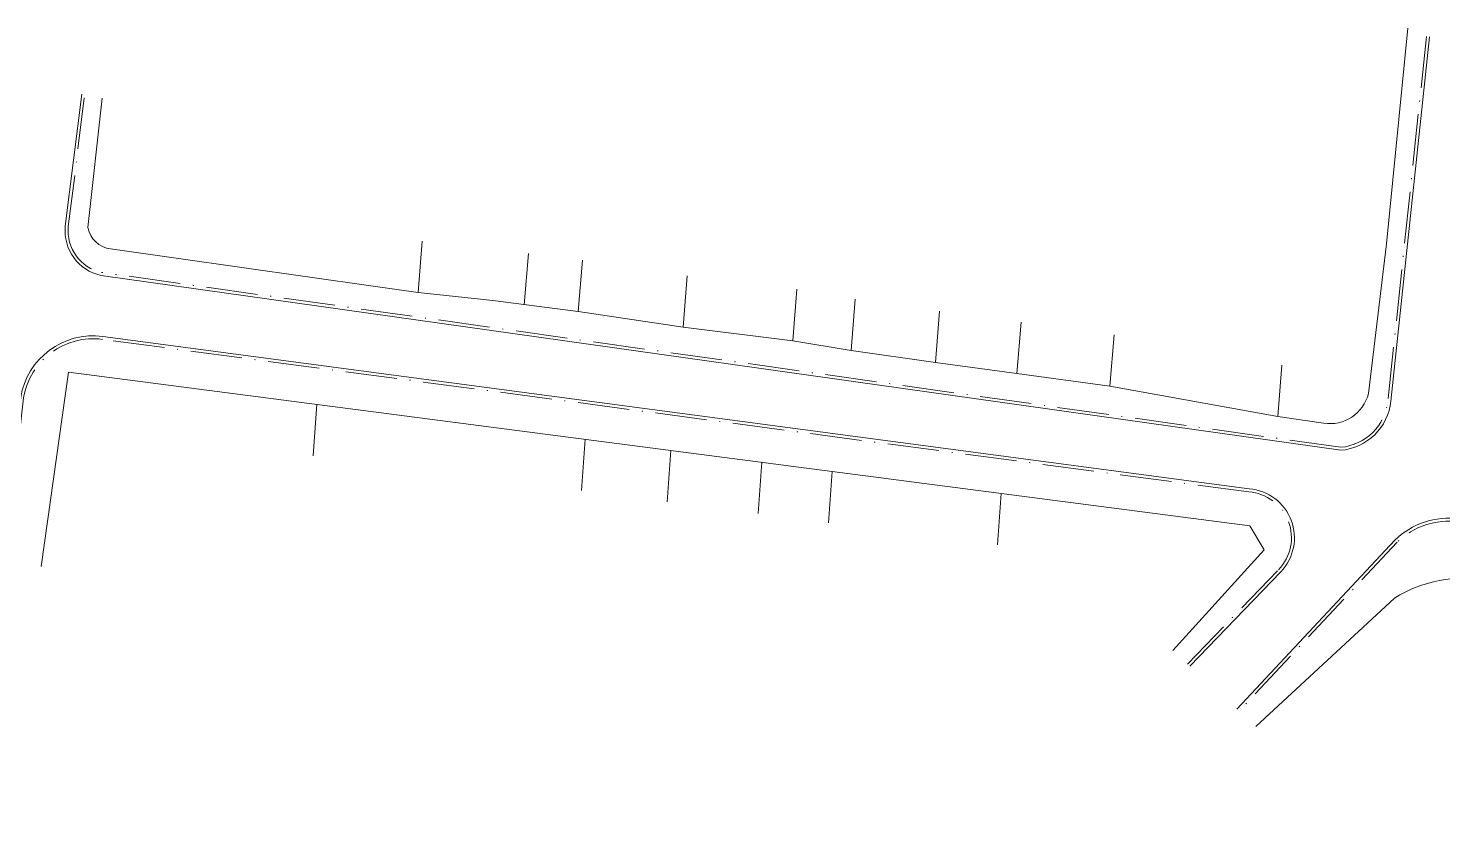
# Model space of a CAD drawing. Extents: x 359101 to 359770, y 7352318 to 7353133.
# Drawn here: x 359481.7 to 359646.4, y 7352929 to 7353023.4 of the extents above; entities that cross this region are included whole.
import ezdxf

# ---------------------------------------------------------------- set-up
doc = ezdxf.new("R2010")
doc.units = 0
doc.header["$LTSCALE"] = 2.5
doc.linetypes.add('AVT-LIN-GUIA DE RUA', pattern=[1.44, 0.96, -0.24, 0, -0.24])
for name, color, linetype, lineweight, true_color in [('AVT-LT-URB-DIVISA TERRENO OU AL PREDIAL', 251, 'Continuous', 13, 0x5c5c5c), ('AVT-LT-VIA-GUIA', 8, 'AVT-LIN-GUIA DE RUA', 15, 0x6e6e6e), ('AVT-LT-VIA-SARJETA', 253, 'Continuous', 0, 0xa6a6a6)]:
    doc.layers.add(name, color=color, linetype=linetype, lineweight=lineweight, true_color=true_color)

msp = doc.modelspace()

# ---------------------------------------------------------------- linework, layer by layer
at = {"layer": 'AVT-LT-URB-DIVISA TERRENO OU AL PREDIAL', "flags": 128}
for points in [[(359490.3, 7353015.28), (359488.63, 7353000.19, 0.325872), (359491.26, 7352997.7), (359521.84, 7352993.37), (359527.07, 7352992.64), (359535.77, 7352991.68), (359545.73, 7352990.4), (359557.95, 7352988.58), (359570.71, 7352987.01), (359577.52, 7352985.88), (359587.32, 7352984.48), (359596.82, 7352983.18), (359607.65, 7352981.72), (359627.2, 7352978.2), (359632.53, 7352977.4, 0.385873), (359637.76, 7352980.86), (359639.84, 7352998.28), (359642.32, 7353023.41)], [(359694.98, 7352954.57), (359651.6, 7352959.05, 0.189228), (359640.79, 7352957.03), (359624.65, 7352942.05)]]:
    msp.add_lwpolyline(points, format="xyb", dxfattribs=at)
at = {"layer": 'AVT-LT-URB-DIVISA TERRENO OU AL PREDIAL', "ltscale": 2.5}
for points in [[(359527.07, 7352992.64), (359527.54, 7352998.62)], [(359539.45, 7352991.2), (359539.93, 7352997.18)], [(359545.73, 7352990.4), (359546.21, 7352996.38)], [(359557.95, 7352988.58), (359558.43, 7352994.56)], [(359570.71, 7352987.01), (359571.18, 7352993)], [(359577.52, 7352985.88), (359577.99, 7352991.86)], [(359587.32, 7352984.48), (359587.79, 7352990.47)], [(359596.82, 7352983.18), (359597.3, 7352989.17)], [(359607.65, 7352981.72), (359608.12, 7352987.7)], [(359627.2, 7352978.2), (359627.68, 7352984.18)], [(359515.28, 7352979.6), (359514.85, 7352973.61)], [(359546.52, 7352975.53), (359546.09, 7352969.55)], [(359556.51, 7352974.23), (359556.08, 7352968.24)], [(359567.09, 7352972.85), (359566.67, 7352966.87)], [(359575.29, 7352971.79), (359574.86, 7352965.8)], [(359594.98, 7352969.22), (359594.56, 7352963.24)]]:
    msp.add_lwpolyline(points, dxfattribs=at)
at = {"layer": 'AVT-LT-URB-DIVISA TERRENO OU AL PREDIAL', "flags": 128}
msp.add_lwpolyline([(359614.98, 7352950.91), (359625.61, 7352962.65), (359623.92, 7352965.46), (359486.38, 7352983.36), (359483.17, 7352960.72)], dxfattribs=at)
at = {"layer": 'AVT-LT-VIA-GUIA', "ltscale": 2.5}
for points in [[(359644.51, 7353022.45), (359640.02, 7352980.02, -0.356741), (359634.53, 7352974.59), (359490.23, 7352994.97, -0.383712), (359486.35, 7353000.32), (359488.26, 7353015.69)], [(359616.69, 7352949.34), (359627.28, 7352960.33, 0.634985), (359623.82, 7352969.4), (359490.33, 7352987.17, 0.405792), (359481.14, 7352980.35), (359478.98, 7352961.03)], [(359730, 7352929.03), (359732.69, 7352951.16, 0.371672), (359730.19, 7352955.14), (359648.23, 7352965.91, 0.228647), (359641.09, 7352963.55), (359622.69, 7352943.85)]]:
    msp.add_lwpolyline(points, format="xyb", dxfattribs=at)
at = {"layer": 'AVT-LT-VIA-SARJETA', "ltscale": 2.5}
for points in [[(359644.86, 7353022.42), (359640.37, 7352979.98, -0.358572), (359634.52, 7352974.24), (359490.17, 7352994.62, -0.384566), (359486, 7353000.36), (359487.91, 7353015.74)], [(359616.94, 7352949.1), (359627.53, 7352960.09, 0.634357), (359623.86, 7352969.75), (359490.38, 7352987.51, 0.406091), (359480.8, 7352980.39), (359478.63, 7352961.06)], [(359730.35, 7352928.99), (359733.03, 7352951.12, 0.373455), (359730.26, 7352955.48), (359648.27, 7352966.25, 0.228911), (359640.84, 7352963.79), (359622.43, 7352944.09)]]:
    msp.add_lwpolyline(points, format="xyb", dxfattribs=at)

doc.saveas('drawing.dxf')
